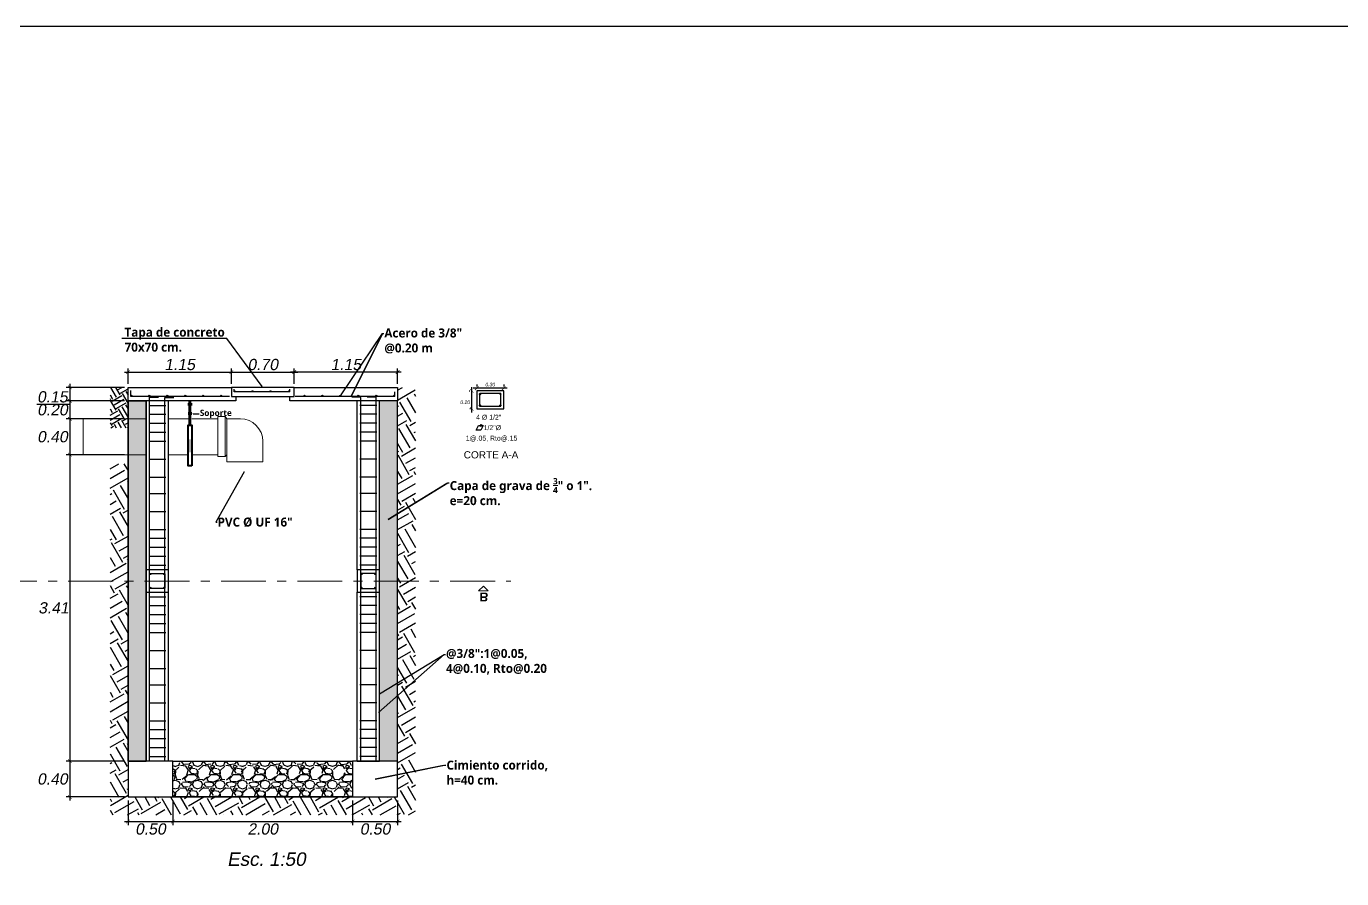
# Model space of a CAD drawing. Header units: metres. Extents: x 4293 to 4528, y 2596 to 2639.
# Drawn here: x 4489.4 to 4504.04, y 2607.67 to 2617.17 of the extents above; entities that cross this region are included whole.
import ezdxf
from ezdxf import colors
from ezdxf.entities.mleader import LeaderData, LeaderLine
from ezdxf.enums import TextEntityAlignment as Align
from ezdxf.math import Vec2, Vec3

# ---------------------------------------------------------------- set-up
doc = ezdxf.new("R2010")
doc.units = ezdxf.units.M
doc.linetypes.add('1CORTE', pattern=[1.5, 1, -0.25, 0, -0.25])
for name, color, linetype, lineweight in [('0.05', 2, 'Continuous', 15), ('0.4', 3, 'Continuous', 40), ('a. acero', 150, 'Continuous', 25), ('AA. Proyeccion Corte', 10, '1CORTE', 50), ('cimiento', 6, 'Continuous', 30), ('Letras El', 7, 'Continuous', 5)]:
    doc.layers.add(name, color=color, linetype=linetype, lineweight=lineweight)
doc.layers.add('acero', color=150, linetype='Continuous')
doc.styles.add('ARIAL', font='arial.ttf', dxfattribs={"oblique": 10})
doc.styles.add('Generales', font='trebuc.ttf', dxfattribs={"height": 0.1})
doc.styles.get("Standard").update_dxf_attribs({"font": 'simplex.shx'})
doc.styles.add('style1', font='arial.ttf')
doc.styles.add('TURBO_BASS', font='swisseb.ttf')
doc.dimstyles.new('ROMANS 1-25', dxfattribs={"dimtxt": 0.125, "dimasz": 0.04, "dimexe": 0.04, "dimexo": 0.04, "dimgap": 0.02, "dimtad": 2, "dimtih": 1, "dimtoh": 1, "dimzin": 1, "dimdsep": 46, "dimtxsty": 'ARIAL', "dimblk": 'ARCHTICK', "dimcen": -0.0032, "dimdle": 0.04, "dimclrd": 1, "dimclre": 1, "dimclrt": 7, "dimazin": 2, "dimtfac": 1, "dimtofl": 0, "dimtmove": 0, "dimatfit": 3, "dimldrblk": 'OPEN30', "dimfxl": 0.04, "dimtzin": 12, "dimlwd": -1, "dimlwe": -1, "dimarcsym": 0})
doc.dimstyles.new('romans 2', dxfattribs={"dimtxt": 0.04, "dimasz": 0.04, "dimexe": 0.02, "dimexo": 0.07, "dimgap": 0.02, "dimtad": 2, "dimtih": 1, "dimtoh": 1, "dimzin": 1, "dimdsep": 46, "dimtxsty": 'ARIAL', "dimblk": 'ARCHTICK', "dimcen": -0.0032, "dimdle": 0.04, "dimclrd": 1, "dimclre": 1, "dimclrt": 7, "dimazin": 2, "dimtfac": 1, "dimtofl": 0, "dimtmove": 0, "dimatfit": 3, "dimldrblk": 'OPEN30', "dimfxl": 0.04, "dimtzin": 12, "dimlwd": -1, "dimlwe": -1, "dimarcsym": 0})
pattern_1 = [(228.0127875, (4252.987824, 2612.222046), (-2, -2.25), [0.033634, -3.329772]), (184.9697407, (4252.965324, 2612.197046), (3, 0.25), [0.057717, -5.7139812]), (132.510447, (4252.907824, 2612.192046), (2.5, -2.75), [0.040697, -4.02900815]), (267.273689, (4252.810324, 2612.129546), (0.25, 5), [0.0525595, -5.2033895]), (292.833654, (4252.807824, 2612.077046), (-1.25, 3), [0.05153875, -5.10234328]), (357.273689, (4252.827824, 2612.029546), (-5, 0.25), [0.0525595, -5.2033895]), (37.6942405, (4252.880324, 2612.027046), (-3.25, -2.5), [0.06950725, -6.88121214]), (72.2553284, (4252.935324, 2612.069546), (1.75, 5.5), [0.065622, -6.49658037]), (121.4295656, (4252.955324, 2612.132046), (-2, 3.25), [0.0527375, -5.22101828]), (175.236358, (4252.927824, 2612.177046), (2.75, -0.25), [0.060208, -2.95019064]), (222.3974378, (4252.867824, 2612.182046), (-3, -2.75), [0.077862, -7.70834375]), (138.814075, (4253.057824, 2612.127046), (-1.75, 1.5), [0.02657525, -2.6309612]), (171.4692344, (4253.037824, 2612.144546), (3.25, -0.5), [0.05055925, -5.00537785]), (225, (4252.98782, 2612.15205), (-3e-17, -0.25), [0.03535525, -0.31819814]), (203.19859, (4252.970324, 2612.182046), (1.25, 0.5), [0.0190395, -1.88490378]), (291.80141, (4252.952824, 2612.174546), (-0.25, 0.75), [0.02692575, -1.31936545]), (30.963757, (4252.962824, 2612.149546), (0.75, 0.5), [0.04373225, -1.41400572]), (161.56505, (4253.000324, 2612.172046), (0.5, -0.25), [0.03162275, -0.75894667]), (16.38954, (4252.807824, 2612.174546), (2.5, 0.75), [0.0443, -4.38571129]), (70.346176, (4252.850324, 2612.187046), (-1, -2.75), [0.03716525, -3.67935194]), (293.19859, (4253.000324, 2612.222046), (-0.5, 1.25), [0.03807875, -1.86586453]), (343.61046, (4253.015324, 2612.187046), (-2.5, 0.75), [0.0443, -4.38571129]), (339.443955, (4252.807824, 2612.019546), (-1.25, 0.5), [0.04272, -2.09328094]), (294.7751406, (4252.847824, 2612.004546), (-1.25, 2.75), [0.0357945, -3.54366077]), (66.80141, (4253.002824, 2611.972046), (0.5, 1.25), [0.03807875, -1.86586453]), (17.3540246, (4253.017824, 2612.007046), (-3.25, -1), [0.04190775, -4.1488559]), (69.443955, (4252.880324, 2611.972046), (-0.5, -1.25), [0.02136, -2.11464094]), (101.309932, (4252.987824, 2611.972046), (-0.25, 1), [0.0127475, -1.26200738]), (165.963757, (4252.985324, 2611.984546), (0.75, -0.25), [0.05153875, -0.97923766]), (186.009006, (4252.935324, 2611.997046), (2.5, 0.25), [0.0477625, -4.7284808]), (303.690068, (4252.962824, 2612.127046), (-0.25, 0.5), [0.0360555, -0.86533232]), (353.1572266, (4252.982824, 2612.097046), (4.25, -0.5), [0.0629485, -6.23189066]), (60.945396, (4253.045324, 2612.089546), (-1, -1.75), [0.025739, -2.54816854]), (90, (4253.05782, 2612.11205), (-0.25, 0.25), [0.015, -0.235]), (120.256437, (4252.930324, 2612.004546), (1, -1.75), [0.034731, -3.43838]), (48.0127875, (4252.912824, 2612.034546), (2, 2.25), [0.067268, -3.296138]), (0, (4252.95782, 2612.08455), (0.25, 0.25), [0.065, -0.185]), (325.3048465, (4253.022824, 2612.084546), (2.5, -1.75), [0.0395285, -3.91331858]), (254.054604, (4253.055324, 2612.062046), (-0.25, -1), [0.0364005, -1.78362697]), (207.6459754, (4253.045324, 2612.027046), (-4.75, -2.5), [0.05926625, -5.86736855]), (175.4260787, (4252.992824, 2611.999546), (-3.25, 0.25), [0.06269975, -6.20726835])]

# ---------------------------------------------------------------- blocks, each defined once
blk = doc.blocks.new('_ArchTick')
at = {"color": 0, "linetype": 'ByBlock', "const_width": 0.15}
blk.add_lwpolyline([(-0.5, -0.5), (0.5, 0.5)], dxfattribs=at)
blk = doc.blocks.new('*D613')
at = {"color": 1, "ltscale": 0.5, "transparency": 16777216}
for p, q in [((4490.495, 2613.316), (4491.725, 2613.316)), ((4490.535, 2613.186), (4490.535, 2613.356)), ((4491.685, 2613.186), (4491.685, 2613.356))]:
    blk.add_line(p, q, dxfattribs=at)
at = {"layer": 'Defpoints', "color": 0, "ltscale": 0.5, "transparency": 16777216}
for p in [(4491.685, 2613.316), (4490.535, 2613.146), (4491.685, 2613.146)]:
    blk.add_point(p, dxfattribs=at)
at = {"color": 1, "ltscale": 0.5, "transparency": 16777216, "xscale": 0.04, "yscale": 0.04, "zscale": 0.04, "rotation": 180}
blk.add_blockref('_ArchTick', (4490.535, 2613.316), dxfattribs=at)
at = {"color": 1, "ltscale": 0.5, "transparency": 16777216, "xscale": 0.04, "yscale": 0.04, "zscale": 0.04}
blk.add_blockref('_ArchTick', (4491.685, 2613.316), dxfattribs=at)
at = {"color": 7, "ltscale": 0.5, "transparency": 16777216, "insert": (4491.11, 2613.4), "char_height": 0.125, "attachment_point": 5, "style": 'ARIAL'}
blk.add_mtext('1.15', dxfattribs=at)
blk = doc.blocks.new('_Open30')
at = {"color": 0, "linetype": 'ByBlock', "lineweight": -2}
for p, q in [((-1, 0.27), (0, 0)), ((0, 0), (-1, -0.27)), ((0, 0), (-1, 0))]:
    blk.add_line(p, q, dxfattribs=at)
blk = doc.blocks.new('*D614')
at = {"color": 1, "ltscale": 0.5, "transparency": 16777216}
for p, q in [((4491.645, 2613.316), (4492.425, 2613.316)), ((4491.685, 2613.186), (4491.685, 2613.356)), ((4492.385, 2613.186), (4492.385, 2613.356))]:
    blk.add_line(p, q, dxfattribs=at)
at = {"layer": 'Defpoints', "color": 0, "ltscale": 0.5, "transparency": 16777216}
for p in [(4492.385, 2613.316), (4491.685, 2613.146), (4492.385, 2613.146)]:
    blk.add_point(p, dxfattribs=at)
at = {"color": 1, "ltscale": 0.5, "transparency": 16777216, "xscale": 0.04, "yscale": 0.04, "zscale": 0.04, "rotation": 180}
blk.add_blockref('_ArchTick', (4491.685, 2613.316), dxfattribs=at)
at = {"color": 1, "ltscale": 0.5, "transparency": 16777216, "xscale": 0.04, "yscale": 0.04, "zscale": 0.04}
blk.add_blockref('_ArchTick', (4492.385, 2613.316), dxfattribs=at)
at = {"color": 7, "ltscale": 0.5, "transparency": 16777216, "insert": (4492.035, 2613.4), "char_height": 0.125, "attachment_point": 5, "style": 'ARIAL'}
blk.add_mtext('0.70', dxfattribs=at)
blk = doc.blocks.new('*D615')
at = {"color": 1, "ltscale": 0.5, "transparency": 16777216}
for p, q in [((4493.575, 2613.316), (4492.345, 2613.316)), ((4492.385, 2613.186), (4492.385, 2613.356)), ((4493.535, 2613.186), (4493.535, 2613.356))]:
    blk.add_line(p, q, dxfattribs=at)
at = {"layer": 'Defpoints', "color": 0, "ltscale": 0.5, "transparency": 16777216}
for p in [(4492.385, 2613.316), (4492.385, 2613.146), (4493.535, 2613.146)]:
    blk.add_point(p, dxfattribs=at)
at = {"color": 1, "ltscale": 0.5, "transparency": 16777216, "xscale": 0.04, "yscale": 0.04, "zscale": 0.04, "rotation": 180}
blk.add_blockref('_ArchTick', (4492.385, 2613.316), dxfattribs=at)
at = {"color": 1, "ltscale": 0.5, "transparency": 16777216, "xscale": 0.04, "yscale": 0.04, "zscale": 0.04}
blk.add_blockref('_ArchTick', (4493.535, 2613.316), dxfattribs=at)
at = {"color": 7, "ltscale": 0.5, "transparency": 16777216, "insert": (4492.96, 2613.4), "char_height": 0.125, "attachment_point": 5, "style": 'ARIAL'}
blk.add_mtext('1.15', dxfattribs=at)
blk = doc.blocks.new('*D616')
at = {"color": 1, "ltscale": 0.5, "transparency": 16777216}
for p, q in [((4490.495, 2613.146), (4489.847, 2613.146)), ((4489.887, 2613.186), (4489.887, 2612.996)), ((4490.495, 2612.996), (4489.847, 2612.996)), ((4489.887, 2612.996), (4489.887, 2612.956)), ((4489.887, 2612.956), (4489.519, 2612.956))]:
    blk.add_line(p, q, dxfattribs=at)
at = {"layer": 'Defpoints', "color": 0, "ltscale": 0.5, "transparency": 16777216}
for p in [(4490.535, 2613.146), (4489.887, 2612.996), (4490.535, 2612.996)]:
    blk.add_point(p, dxfattribs=at)
at = {"color": 1, "ltscale": 0.5, "transparency": 16777216, "xscale": 0.04, "yscale": 0.04, "zscale": 0.04}
for p, rotation in [((4489.887, 2613.146), 90), ((4489.887, 2612.996), 270)]:
    blk.add_blockref('_ArchTick', p, dxfattribs=dict(at, rotation=rotation))
at = {"color": 7, "ltscale": 0.5, "transparency": 16777216, "insert": (4489.693, 2613.04), "char_height": 0.125, "attachment_point": 5, "style": 'ARIAL'}
blk.add_mtext('0.15', dxfattribs=at)
blk = doc.blocks.new('*D617')
at = {"color": 1, "ltscale": 0.5, "transparency": 16777216}
for p, q in [((4490.495, 2612.996), (4489.847, 2612.996)), ((4489.887, 2613.036), (4489.887, 2612.756)), ((4490.495, 2612.796), (4489.847, 2612.796))]:
    blk.add_line(p, q, dxfattribs=at)
at = {"layer": 'Defpoints', "color": 0, "ltscale": 0.5, "transparency": 16777216}
for p in [(4490.535, 2612.996), (4489.887, 2612.796), (4490.535, 2612.796)]:
    blk.add_point(p, dxfattribs=at)
at = {"color": 1, "ltscale": 0.5, "transparency": 16777216, "xscale": 0.04, "yscale": 0.04, "zscale": 0.04}
for p, rotation in [((4489.887, 2612.996), 90), ((4489.887, 2612.796), 270)]:
    blk.add_blockref('_ArchTick', p, dxfattribs=dict(at, rotation=rotation))
at = {"color": 7, "ltscale": 0.5, "transparency": 16777216, "insert": (4489.694, 2612.896), "char_height": 0.125, "attachment_point": 5, "style": 'ARIAL'}
blk.add_mtext('0.20', dxfattribs=at)
blk = doc.blocks.new('*D618')
at = {"color": 1, "ltscale": 0.5, "transparency": 16777216}
for p, q in [((4489.887, 2612.836), (4489.887, 2612.356)), ((4489.995, 2612.796), (4489.847, 2612.796)), ((4489.995, 2612.396), (4489.847, 2612.396))]:
    blk.add_line(p, q, dxfattribs=at)
at = {"layer": 'Defpoints', "color": 0, "ltscale": 0.5, "transparency": 16777216}
for p in [(4490.035, 2612.796), (4489.887, 2612.396), (4490.035, 2612.396)]:
    blk.add_point(p, dxfattribs=at)
at = {"color": 1, "ltscale": 0.5, "transparency": 16777216, "xscale": 0.04, "yscale": 0.04, "zscale": 0.04}
for p, rotation in [((4489.887, 2612.796), 90), ((4489.887, 2612.396), 270)]:
    blk.add_blockref('_ArchTick', p, dxfattribs=dict(at, rotation=rotation))
at = {"color": 7, "ltscale": 0.5, "transparency": 16777216, "insert": (4489.694, 2612.596), "char_height": 0.125, "attachment_point": 5, "style": 'ARIAL'}
blk.add_mtext('0.40', dxfattribs=at)
blk = doc.blocks.new('*D619')
at = {"color": 1, "ltscale": 0.5, "transparency": 16777216}
for p, q in [((4490.495, 2612.396), (4489.847, 2612.396)), ((4489.887, 2612.436), (4489.887, 2608.944)), ((4490.495, 2608.984), (4489.847, 2608.984))]:
    blk.add_line(p, q, dxfattribs=at)
at = {"layer": 'Defpoints', "color": 0, "ltscale": 0.5, "transparency": 16777216}
for p in [(4490.535, 2612.396), (4489.887, 2608.984), (4490.535, 2608.984)]:
    blk.add_point(p, dxfattribs=at)
at = {"color": 1, "ltscale": 0.5, "transparency": 16777216, "xscale": 0.04, "yscale": 0.04, "zscale": 0.04}
for p, rotation in [((4489.887, 2612.396), 90), ((4489.887, 2608.984), 270)]:
    blk.add_blockref('_ArchTick', p, dxfattribs=dict(at, rotation=rotation))
at = {"color": 7, "ltscale": 0.5, "transparency": 16777216, "insert": (4489.706, 2610.69), "char_height": 0.125, "attachment_point": 5, "style": 'ARIAL'}
blk.add_mtext('3.41', dxfattribs=at)
blk = doc.blocks.new('*D620')
at = {"color": 1, "ltscale": 0.5, "transparency": 16777216}
for p, q in [((4489.887, 2609.024), (4489.887, 2608.544)), ((4490.495, 2608.984), (4489.847, 2608.984)), ((4490.495, 2608.584), (4489.847, 2608.584))]:
    blk.add_line(p, q, dxfattribs=at)
at = {"layer": 'Defpoints', "color": 0, "ltscale": 0.5, "transparency": 16777216}
for p in [(4490.535, 2608.984), (4489.887, 2608.584), (4490.535, 2608.584)]:
    blk.add_point(p, dxfattribs=at)
at = {"color": 1, "ltscale": 0.5, "transparency": 16777216, "xscale": 0.04, "yscale": 0.04, "zscale": 0.04}
for p, rotation in [((4489.887, 2608.984), 90), ((4489.887, 2608.584), 270)]:
    blk.add_blockref('_ArchTick', p, dxfattribs=dict(at, rotation=rotation))
at = {"color": 7, "ltscale": 0.5, "transparency": 16777216, "insert": (4489.694, 2608.784), "char_height": 0.125, "attachment_point": 5, "style": 'ARIAL'}
blk.add_mtext('0.40', dxfattribs=at)
blk = doc.blocks.new('*D621')
at = {"color": 1, "ltscale": 0.5, "transparency": 16777216}
for p, q in [((4490.535, 2608.544), (4490.535, 2608.271)), ((4491.035, 2608.544), (4491.035, 2608.271)), ((4490.495, 2608.311), (4491.075, 2608.311))]:
    blk.add_line(p, q, dxfattribs=at)
at = {"layer": 'Defpoints', "color": 0, "ltscale": 0.5, "transparency": 16777216}
for p in [(4490.535, 2608.584), (4491.035, 2608.584), (4491.035, 2608.311)]:
    blk.add_point(p, dxfattribs=at)
at = {"color": 1, "ltscale": 0.5, "transparency": 16777216, "xscale": 0.04, "yscale": 0.04, "zscale": 0.04, "rotation": 180}
blk.add_blockref('_ArchTick', (4490.535, 2608.311), dxfattribs=at)
at = {"color": 1, "ltscale": 0.5, "transparency": 16777216, "xscale": 0.04, "yscale": 0.04, "zscale": 0.04}
blk.add_blockref('_ArchTick', (4491.035, 2608.311), dxfattribs=at)
at = {"color": 7, "ltscale": 0.5, "transparency": 16777216, "insert": (4490.785, 2608.227), "char_height": 0.125, "attachment_point": 5, "style": 'ARIAL'}
blk.add_mtext('0.50', dxfattribs=at)
blk = doc.blocks.new('*D622')
at = {"color": 1, "ltscale": 0.5, "transparency": 16777216}
for p, q in [((4491.035, 2608.544), (4491.035, 2608.271)), ((4493.035, 2608.544), (4493.035, 2608.271)), ((4490.995, 2608.311), (4493.075, 2608.311))]:
    blk.add_line(p, q, dxfattribs=at)
at = {"layer": 'Defpoints', "color": 0, "ltscale": 0.5, "transparency": 16777216}
for p in [(4491.035, 2608.584), (4493.035, 2608.584), (4493.035, 2608.311)]:
    blk.add_point(p, dxfattribs=at)
at = {"color": 1, "ltscale": 0.5, "transparency": 16777216, "xscale": 0.04, "yscale": 0.04, "zscale": 0.04, "rotation": 180}
blk.add_blockref('_ArchTick', (4491.035, 2608.311), dxfattribs=at)
at = {"color": 1, "ltscale": 0.5, "transparency": 16777216, "xscale": 0.04, "yscale": 0.04, "zscale": 0.04}
blk.add_blockref('_ArchTick', (4493.035, 2608.311), dxfattribs=at)
at = {"color": 7, "ltscale": 0.5, "transparency": 16777216, "insert": (4492.035, 2608.227), "char_height": 0.125, "attachment_point": 5, "style": 'ARIAL'}
blk.add_mtext('2.00', dxfattribs=at)
blk = doc.blocks.new('*D623')
at = {"color": 1, "ltscale": 0.5, "transparency": 16777216}
for p, q in [((4493.035, 2608.544), (4493.035, 2608.271)), ((4493.535, 2608.544), (4493.535, 2608.271)), ((4492.995, 2608.311), (4493.575, 2608.311))]:
    blk.add_line(p, q, dxfattribs=at)
at = {"layer": 'Defpoints', "color": 0, "ltscale": 0.5, "transparency": 16777216}
for p in [(4493.035, 2608.584), (4493.535, 2608.584), (4493.535, 2608.311)]:
    blk.add_point(p, dxfattribs=at)
at = {"color": 1, "ltscale": 0.5, "transparency": 16777216, "xscale": 0.04, "yscale": 0.04, "zscale": 0.04, "rotation": 180}
blk.add_blockref('_ArchTick', (4493.035, 2608.311), dxfattribs=at)
at = {"color": 1, "ltscale": 0.5, "transparency": 16777216, "xscale": 0.04, "yscale": 0.04, "zscale": 0.04}
blk.add_blockref('_ArchTick', (4493.535, 2608.311), dxfattribs=at)
at = {"color": 7, "ltscale": 0.5, "transparency": 16777216, "insert": (4493.285, 2608.227), "char_height": 0.125, "attachment_point": 5, "style": 'ARIAL'}
blk.add_mtext('0.50', dxfattribs=at)
blk = doc.blocks.new('*D624')
at = {"color": 1, "transparency": 16777216}
for p, q in [((4494.756, 2613.136), (4494.376, 2613.136)), ((4494.416, 2613.177), (4494.416, 2613.156)), ((4494.716, 2613.177), (4494.716, 2613.156))]:
    blk.add_line(p, q, dxfattribs=at)
at = {"layer": 'Defpoints', "color": 0, "transparency": 16777216}
for p in [(4494.416, 2613.136), (4494.416, 2613.107), (4494.716, 2613.107)]:
    blk.add_point(p, dxfattribs=at)
at = {"color": 1, "transparency": 16777216, "xscale": 0.04, "yscale": 0.04, "zscale": 0.04, "rotation": 180}
blk.add_blockref('_ArchTick', (4494.416, 2613.136), dxfattribs=at)
at = {"color": 1, "transparency": 16777216, "xscale": 0.04, "yscale": 0.04, "zscale": 0.04}
blk.add_blockref('_ArchTick', (4494.716, 2613.136), dxfattribs=at)
at = {"color": 7, "transparency": 16777216, "insert": (4494.564, 2613.177), "char_height": 0.04, "attachment_point": 5, "style": 'ARIAL'}
blk.add_mtext('0.30', dxfattribs=at)
blk = doc.blocks.new('*D625')
at = {"color": 1, "transparency": 16777216}
for p, q in [((4494.361, 2612.867), (4494.361, 2613.147)), ((4494.331, 2613.107), (4494.341, 2613.107)), ((4494.346, 2612.907), (4494.341, 2612.907))]:
    blk.add_line(p, q, dxfattribs=at)
at = {"layer": 'Defpoints', "color": 0, "transparency": 16777216}
for p in [(4494.361, 2613.107), (4494.401, 2613.107), (4494.416, 2612.907)]:
    blk.add_point(p, dxfattribs=at)
at = {"color": 1, "transparency": 16777216, "xscale": 0.04, "yscale": 0.04, "zscale": 0.04}
for p, rotation in [((4494.361, 2613.107), 90), ((4494.361, 2612.907), 270)]:
    blk.add_blockref('_ArchTick', p, dxfattribs=dict(at, rotation=rotation))
at = {"color": 7, "transparency": 16777216, "insert": (4494.285, 2612.98), "char_height": 0.04, "attachment_point": 5, "style": 'ARIAL'}
blk.add_mtext('0.20', dxfattribs=at)
blk = doc.blocks.new('Estribo')
at = {"color": 0}
for p, q in [((-0.209, 0.069), (-0.152, 0.17)), ((-0.103, 0.069), (-0.209, 0.069)), ((-0.152, 0.17), (-0.046, 0.17)), ((-0.128, 0.147), (-0.094, 0.2)), ((-0.105, 0.147), (-0.071, 0.2)), ((-0.046, 0.17), (-0.103, 0.069))]:
    blk.add_line(p, q, dxfattribs=at)

msp = doc.modelspace()

# ---------------------------------------------------------------- hatches: boundary and pattern name
at = {"ltscale": 0.5, "true_color": 0xa35200}
h = msp.add_hatch(dxfattribs=at)
h.set_pattern_fill('EARTH', color=34, angle=300)
h.set_pattern_definition([(300, (4252.80782, 2611.97205), (0.34150635, -0.09150635), [0.25, -0.25]), (300, (4252.88901, 2612.01892), (0.34150635, -0.09150635), [0.25, -0.25]), (300, (4252.9702, 2612.0658), (0.34150635, -0.09150635), [0.25, -0.25]), (30, (4253.0129, 2612.05436), (0.09150635, 0.34150635), [0.25, -0.25]), (30, (4253.05977, 2611.97317), (0.09150635, 0.34150635), [0.25, -0.25]), (30, (4253.10664, 2611.89198), (0.09150635, 0.34150635), [0.25, -0.25])])
h.paths.add_polyline_path([(4493.735, 2613.146), (4493.535, 2613.146), (4493.535, 2608.584), (4490.535, 2608.584), (4490.535, 2612.296), (4490.335, 2612.296), (4490.335, 2608.384), (4493.735, 2608.384)])
h = msp.add_hatch(dxfattribs=at)
h.set_pattern_fill('EARTH', color=34, scale=0.5, angle=300)
h.set_pattern_definition([(300, (4252.80782, 2611.97205), (0.170753175, -0.045753175), [0.125, -0.125]), (300, (4252.84842, 2611.99548), (0.170753175, -0.045753175), [0.125, -0.125]), (300, (4252.88901, 2612.01892), (0.170753175, -0.045753175), [0.125, -0.125]), (30, (4252.91036, 2612.0132), (0.045753175, 0.170753175), [0.125, -0.125]), (30, (4252.9338, 2611.97261), (0.045753175, 0.170753175), [0.125, -0.125]), (30, (4252.95723, 2611.93201), (0.045753175, 0.170753175), [0.125, -0.125])])
h.paths.add_polyline_path([(4490.535, 2613.146), (4490.335, 2613.146), (4490.335, 2612.696), (4490.535, 2612.696)])
at = {"ltscale": 0.5}
h = msp.add_hatch(dxfattribs=at)
h.set_pattern_fill('GRAVEL', color=256, scale=0.25)
h.set_pattern_definition(pattern_1)
h.paths.add_polyline_path([(4490.735, 2612.996), (4490.535, 2612.996), (4490.535, 2608.984), (4490.735, 2608.984)])
h = msp.add_hatch(color=3, dxfattribs=at)
h.dxf.hatch_style = 1
h.paths.add_polyline_path([(4490.578, 2613.053, 1), (4490.566, 2613.053, 1)])
h = msp.add_hatch(color=3, dxfattribs=at)
h.dxf.hatch_style = 1
h.paths.add_polyline_path([(4490.778, 2613.053, 1), (4490.766, 2613.053, 1)])
h = msp.add_hatch(color=3, dxfattribs=at)
h.dxf.hatch_style = 1
h.paths.add_polyline_path([(4490.978, 2613.053, 1), (4490.966, 2613.053, 1)])
h = msp.add_hatch(color=3, dxfattribs=at)
h.dxf.hatch_style = 1
h.paths.add_polyline_path([(4491.178, 2613.053, 1), (4491.166, 2613.053, 1)])
h = msp.add_hatch(color=3, dxfattribs=at)
h.dxf.hatch_style = 1
h.paths.add_polyline_path([(4491.378, 2613.053, 1), (4491.366, 2613.053, 1)])
h = msp.add_hatch(color=3, dxfattribs=at)
h.dxf.hatch_style = 1
h.paths.add_polyline_path([(4491.578, 2613.053, 1), (4491.566, 2613.053, 1)])
h = msp.add_hatch(color=3, dxfattribs=at)
h.dxf.hatch_style = 1
h.paths.add_polyline_path([(4491.728, 2613.103, 1), (4491.715, 2613.103, 1)])
h = msp.add_hatch(color=3, dxfattribs=at)
h.dxf.hatch_style = 1
h.paths.add_polyline_path([(4491.728, 2613.103, 1), (4491.715, 2613.103, 1)])
h = msp.add_hatch(color=3, dxfattribs=at)
h.dxf.hatch_style = 1
h.paths.add_polyline_path([(4491.928, 2613.103, 1), (4491.915, 2613.103, 1)])
h = msp.add_hatch(color=3, dxfattribs=at)
h.dxf.hatch_style = 1
h.paths.add_polyline_path([(4492.128, 2613.103, 1), (4492.115, 2613.103, 1)])
h = msp.add_hatch(color=3, dxfattribs=at)
h.dxf.hatch_style = 1
h.paths.add_polyline_path([(4492.335, 2613.103, 1), (4492.322, 2613.103, 1)])
h = msp.add_hatch(color=3, dxfattribs=at)
h.dxf.hatch_style = 1
h.paths.add_polyline_path([(4492.505, 2613.053, 1), (4492.492, 2613.053, 1)])
h = msp.add_hatch(color=3, dxfattribs=at)
h.dxf.hatch_style = 1
h.paths.add_polyline_path([(4492.705, 2613.053, 1), (4492.692, 2613.053, 1)])
h = msp.add_hatch(color=3, dxfattribs=at)
h.dxf.hatch_style = 1
h.paths.add_polyline_path([(4492.905, 2613.053, 1), (4492.892, 2613.053, 1)])
h = msp.add_hatch(color=3, dxfattribs=at)
h.dxf.hatch_style = 1
h.paths.add_polyline_path([(4493.105, 2613.053, 1), (4493.092, 2613.053, 1)])
h = msp.add_hatch(color=3, dxfattribs=at)
h.dxf.hatch_style = 1
h.paths.add_polyline_path([(4493.305, 2613.053, 1), (4493.292, 2613.053, 1)])
h = msp.add_hatch(dxfattribs=at)
h.set_pattern_fill('GRAVEL', color=256, scale=0.25)
h.set_pattern_definition(pattern_1)
h.paths.add_polyline_path([(4493.535, 2612.996), (4493.335, 2612.996), (4493.335, 2608.984), (4493.535, 2608.984)])
h = msp.add_hatch(color=3, dxfattribs=at)
h.dxf.hatch_style = 1
h.paths.add_polyline_path([(4493.505, 2613.053, 1), (4493.492, 2613.053, 1)])
h = msp.add_hatch(color=3)
h.dxf.hatch_style = 1
h.paths.add_polyline_path([(4494.447, 2613.07, 1), (4494.46, 2613.07, 1)])
h = msp.add_hatch(color=3)
h.dxf.hatch_style = 1
h.paths.add_polyline_path([(4494.673, 2613.07, 1), (4494.686, 2613.07, 1)])
h = msp.add_hatch(color=3)
h.dxf.hatch_style = 1
h.paths.add_polyline_path([(4494.447, 2612.944, 1), (4494.459, 2612.944, 1)])
h = msp.add_hatch(color=3)
h.dxf.hatch_style = 1
h.paths.add_polyline_path([(4494.673, 2612.944, 1), (4494.686, 2612.944, 1)])
h = msp.add_hatch(color=3)
h.dxf.hatch_style = 1
h.paths.add_polyline_path([(4490.789, 2611.067, -1), (4490.776, 2611.067, -1)])
h = msp.add_hatch(color=3)
h.dxf.hatch_style = 1
h.paths.add_polyline_path([(4490.944, 2611.067, -1), (4490.931, 2611.067, -1)])
h = msp.add_hatch(color=3)
h.dxf.hatch_style = 1
h.paths.add_polyline_path([(4493.126, 2611.067, 1), (4493.139, 2611.067, 1)])
h = msp.add_hatch(color=3)
h.dxf.hatch_style = 1
h.paths.add_polyline_path([(4493.281, 2611.067, 1), (4493.294, 2611.067, 1)])
h = msp.add_hatch(color=3)
h.dxf.hatch_style = 1
h.paths.add_polyline_path([(4490.789, 2610.913, -1), (4490.776, 2610.913, -1)])
h = msp.add_hatch(color=3)
h.dxf.hatch_style = 1
h.paths.add_polyline_path([(4490.944, 2610.914, -1), (4490.932, 2610.914, -1)])
h = msp.add_hatch(color=3)
h.dxf.hatch_style = 1
h.paths.add_polyline_path([(4493.125, 2610.914, 1), (4493.138, 2610.914, 1)])
h = msp.add_hatch(color=3)
h.dxf.hatch_style = 1
h.paths.add_polyline_path([(4493.281, 2610.913, 1), (4493.294, 2610.913, 1)])
h = msp.add_hatch(dxfattribs=at)
h.set_pattern_fill('GRAVEL', color=9, scale=0.25)
h.set_pattern_definition(pattern_1)
h.paths.add_polyline_path([(4491.035, 2608.984), (4491.035, 2608.584), (4493.035, 2608.584), (4493.035, 2608.984)])

# ---------------------------------------------------------------- linework, layer by layer
for p, q in [((4490.735, 2608.984), (4490.735, 2612.996)), ((4493.535, 2613.046), (4493.535, 2613.046)), ((4490.535, 2608.984), (4490.735, 2608.984)), ((4493.085, 2608.984), (4493.335, 2608.984))]:
    msp.add_line(p, q, dxfattribs=at)
for points in [[(4490.535, 2612.996), (4490.535, 2608.984), (4490.535, 2608.584), (4493.535, 2608.584), (4493.535, 2608.984), (4493.535, 2612.996)], [(4493.535, 2608.984), (4493.335, 2608.984), (4493.335, 2612.996)]]:
    msp.add_lwpolyline(points, dxfattribs=at)
for points in [[(4490.735, 2608.984), (4490.535, 2608.984), (4490.535, 2612.996), (4490.735, 2612.996)], [(4490.535, 2608.584), (4491.035, 2608.584), (4491.035, 2608.984), (4490.535, 2608.984)], [(4493.035, 2608.584), (4491.035, 2608.584), (4491.035, 2608.984), (4493.035, 2608.984)], [(4493.035, 2608.584), (4493.535, 2608.584), (4493.535, 2608.984), (4493.035, 2608.984)]]:
    msp.add_lwpolyline(points, close=True, dxfattribs=at)
msp.add_lwpolyline([(4494.416, 2612.907), (4494.716, 2612.907), (4494.716, 2613.107), (4494.416, 2613.107)], close=True)
for centre in [(4490.572, 2613.053), (4490.772, 2613.053), (4490.972, 2613.053), (4491.172, 2613.053), (4491.372, 2613.053), (4491.572, 2613.053), (4491.721, 2613.103), (4491.721, 2613.103), (4491.921, 2613.103), (4492.121, 2613.103), (4492.328, 2613.103), (4492.498, 2613.053), (4492.698, 2613.053), (4492.898, 2613.053), (4493.098, 2613.053), (4493.298, 2613.053), (4493.498, 2613.053)]:
    msp.add_circle(centre, 0.00635, dxfattribs=at)
for centre in [(4494.453, 2613.07), (4494.68, 2613.07), (4494.453, 2612.944), (4494.679, 2612.944), (4490.783, 2611.067), (4490.937, 2611.067), (4493.133, 2611.067), (4493.287, 2611.067), (4490.783, 2610.913), (4490.938, 2610.914), (4493.132, 2610.914), (4493.287, 2610.913)]:
    msp.add_circle(centre, 0.00635)
at = {"layer": '0.05', "color": 7}
for p, q in [((4491.205, 2612.969), (4491.205, 2612.943)), ((4491.246, 2612.969), (4491.246, 2612.943))]:
    msp.add_line(p, q, dxfattribs=at)
at = {"layer": '0.05', "color": 3}
for p, q in [((4490.035, 2612.796), (4490.735, 2612.796)), ((4490.035, 2612.396), (4490.035, 2612.796)), ((4490.985, 2612.796), (4491.205, 2612.796)), ((4491.245, 2612.796), (4491.535, 2612.796)), ((4491.535, 2612.376), (4491.535, 2612.821)), ((4491.535, 2612.821), (4491.615, 2612.821)), ((4491.635, 2612.796), (4491.615, 2612.821)), ((4491.615, 2612.376), (4491.615, 2612.821)), ((4491.635, 2612.546), (4491.635, 2612.796)), ((4491.635, 2612.796), (4491.785, 2612.796)), ((4491.615, 2612.671), (4491.615, 2612.526)), ((4491.635, 2612.546), (4491.635, 2612.316)), ((4492.035, 2612.316), (4492.035, 2612.546)), ((4490.035, 2612.396), (4490.735, 2612.396)), ((4490.985, 2612.396), (4491.205, 2612.396)), ((4491.245, 2612.396), (4491.535, 2612.396)), ((4491.615, 2612.376), (4491.635, 2612.396)), ((4491.615, 2612.376), (4491.535, 2612.376)), ((4491.635, 2612.316), (4492.035, 2612.316))]:
    msp.add_line(p, q, dxfattribs=at)
msp.add_arc((4491.785, 2612.546), 0.25, 0, 90, dxfattribs=at)
at = {"layer": '0.4', "color": 154}
for p, q in [((4491.22, 2612.725), (4491.22, 2612.996)), ((4491.23, 2612.725), (4491.23, 2612.996)), ((4491.205, 2612.566), (4491.205, 2612.426)), ((4491.245, 2612.426), (4491.245, 2612.566))]:
    msp.add_line(p, q, dxfattribs=at)
at = {"layer": '0.4', "color": 7}
for p, q in [((4491.205, 2612.862), (4491.245, 2612.862)), ((4491.205, 2612.852), (4491.245, 2612.852))]:
    msp.add_line(p, q, dxfattribs=at)
at = {"layer": '0.4', "color": 154}
msp.add_lwpolyline([(4491.245, 2612.271), (4491.205, 2612.271), (4491.205, 2612.725), (4491.245, 2612.725)], close=True, dxfattribs=at)
at = {"layer": 'a. acero'}
for p, q in [((4491.715, 2613.096), (4491.715, 2613.126)), ((4492.335, 2613.096), (4492.335, 2613.126)), ((4490.775, 2608.984), (4490.775, 2613.036)), ((4490.775, 2613.036), (4490.875, 2613.036)), ((4490.945, 2608.983), (4490.945, 2613.035)), ((4490.945, 2613.035), (4491.045, 2613.035)), ((4493.125, 2613.036), (4493.025, 2613.036)), ((4493.125, 2608.983), (4493.125, 2613.035)), ((4493.295, 2613.036), (4493.195, 2613.036)), ((4493.295, 2608.984), (4493.295, 2613.036)), ((4493.505, 2613.046), (4493.505, 2613.096)), ((4490.765, 2612.946), (4490.955, 2612.946)), ((4490.765, 2612.846), (4490.955, 2612.846)), ((4493.305, 2612.946), (4493.115, 2612.946)), ((4493.305, 2612.846), (4493.115, 2612.846)), ((4490.765, 2612.746), (4490.955, 2612.746)), ((4490.765, 2612.746), (4490.955, 2612.746)), ((4493.305, 2612.746), (4493.115, 2612.746)), ((4493.305, 2612.746), (4493.115, 2612.746)), ((4490.765, 2612.646), (4490.955, 2612.646)), ((4490.765, 2612.546), (4490.955, 2612.546)), ((4493.305, 2612.646), (4493.115, 2612.646)), ((4493.305, 2612.546), (4493.115, 2612.546)), ((4490.765, 2612.346), (4490.955, 2612.346)), ((4493.305, 2612.346), (4493.115, 2612.346)), ((4490.765, 2612.146), (4490.955, 2612.146)), ((4493.305, 2612.146), (4493.115, 2612.146)), ((4490.765, 2611.965), (4490.955, 2611.965)), ((4493.305, 2611.965), (4493.115, 2611.965)), ((4490.765, 2611.765), (4490.955, 2611.765)), ((4493.305, 2611.765), (4493.115, 2611.765)), ((4490.765, 2611.565), (4490.955, 2611.565)), ((4493.305, 2611.565), (4493.115, 2611.565)), ((4490.765, 2611.465), (4490.955, 2611.465)), ((4490.765, 2611.365), (4490.955, 2611.365)), ((4493.305, 2611.465), (4493.115, 2611.465)), ((4493.305, 2611.365), (4493.115, 2611.365)), ((4490.765, 2611.265), (4490.955, 2611.265)), ((4493.305, 2611.265), (4493.115, 2611.265)), ((4490.765, 2611.165), (4490.955, 2611.165)), ((4493.305, 2611.165), (4493.115, 2611.165)), ((4490.765, 2610.815), (4490.955, 2610.815)), ((4493.305, 2610.815), (4493.115, 2610.815)), ((4490.765, 2610.715), (4490.955, 2610.715)), ((4493.305, 2610.715), (4493.115, 2610.715)), ((4490.765, 2610.615), (4490.955, 2610.615)), ((4490.765, 2610.515), (4490.955, 2610.515)), ((4493.305, 2610.615), (4493.115, 2610.615)), ((4493.305, 2610.515), (4493.115, 2610.515)), ((4490.765, 2610.415), (4490.955, 2610.415)), ((4493.305, 2610.415), (4493.115, 2610.415)), ((4490.765, 2610.215), (4490.955, 2610.215)), ((4493.305, 2610.215), (4493.115, 2610.215)), ((4490.765, 2610.015), (4490.955, 2610.015)), ((4493.305, 2610.015), (4493.115, 2610.015)), ((4490.765, 2609.834), (4490.955, 2609.834)), ((4493.305, 2609.834), (4493.115, 2609.834)), ((4490.765, 2609.634), (4490.955, 2609.634)), ((4493.305, 2609.634), (4493.115, 2609.634)), ((4490.765, 2609.434), (4490.955, 2609.434)), ((4490.765, 2609.334), (4490.955, 2609.334)), ((4493.305, 2609.434), (4493.115, 2609.434)), ((4493.305, 2609.334), (4493.115, 2609.334)), ((4490.765, 2609.234), (4490.955, 2609.234)), ((4490.765, 2609.234), (4490.955, 2609.234)), ((4493.305, 2609.234), (4493.115, 2609.234)), ((4493.305, 2609.234), (4493.115, 2609.234)), ((4490.765, 2609.134), (4490.955, 2609.134)), ((4490.765, 2609.034), (4490.955, 2609.034)), ((4493.305, 2609.134), (4493.115, 2609.134)), ((4493.305, 2609.034), (4493.115, 2609.034))]:
    msp.add_line(p, q, dxfattribs=at)
for points in [[(4490.565, 2613.046), (4490.565, 2613.112)], [(4491.665, 2613.046), (4490.565, 2613.046)], [(4492.335, 2613.096), (4491.715, 2613.096)], [(4493.505, 2613.046), (4492.395, 2613.046)]]:
    msp.add_lwpolyline(points, dxfattribs=at)
for points in [[(4490.935, 2610.905), (4490.785, 2610.905, -0.414214), (4490.775, 2610.915), (4490.775, 2611.065, -0.414214), (4490.785, 2611.075), (4490.935, 2611.075, -0.414214), (4490.945, 2611.065), (4490.945, 2610.915, -0.414214)], [(4493.135, 2610.905), (4493.285, 2610.905, 0.414214), (4493.295, 2610.915), (4493.295, 2611.065, 0.414214), (4493.285, 2611.075), (4493.135, 2611.075, 0.414214), (4493.125, 2611.065), (4493.125, 2610.915, 0.414214)]]:
    msp.add_lwpolyline(points, format="xyb", close=True, dxfattribs=at)
at = {"layer": 'AA. Proyeccion Corte', "color": 7, "lineweight": 5, "ltscale": 0.5}
msp.add_line((4489.02, 2610.987), (4494.794, 2610.987), dxfattribs=at)
msp.add_lwpolyline([(4494.544, 2610.879), (4494.436, 2610.879), (4494.49, 2610.931), (4494.544, 2610.879)], dxfattribs=at)
at = {"layer": 'acero', "ltscale": 0.5}
msp.add_lwpolyline([(4479.116, 2617.168), (4527.992, 2617.168), (4527.992, 2596.401), (4479.116, 2596.401)], close=True, dxfattribs=at)
at = {"layer": 'acero'}
msp.add_lwpolyline([(4494.451, 2612.937), (4494.681, 2612.937, 0.414214), (4494.686, 2612.942), (4494.686, 2613.072, 0.414214), (4494.681, 2613.077), (4494.451, 2613.077, 0.414214), (4494.446, 2613.072), (4494.446, 2612.942, 0.414214)], format="xyb", close=True, dxfattribs=at)
at = {"layer": 'cimiento'}
for p, q in [((4490.735, 2608.984), (4490.735, 2612.996)), ((4490.985, 2611.115), (4490.985, 2612.996)), ((4493.335, 2608.984), (4493.335, 2612.996)), ((4490.985, 2608.984), (4490.985, 2610.865))]:
    msp.add_line(p, q, dxfattribs=at)
for points in [[(4490.535, 2613.146), (4491.685, 2613.146), (4491.685, 2613.046), (4491.735, 2613.046), (4491.735, 2612.996), (4490.535, 2612.996)], [(4492.385, 2613.146), (4491.685, 2613.146), (4491.685, 2613.046), (4492.385, 2613.046)], [(4492.385, 2613.146), (4493.535, 2613.146), (4493.535, 2612.996), (4492.335, 2612.996), (4492.335, 2613.046), (4492.385, 2613.046)], [(4490.735, 2610.865), (4490.985, 2610.865), (4490.985, 2611.115), (4490.735, 2611.115)], [(4493.085, 2610.865), (4493.335, 2610.865), (4493.335, 2611.115), (4493.085, 2611.115)]]:
    msp.add_lwpolyline(points, close=True, dxfattribs=at)
for points in [[(4493.085, 2611.115), (4493.085, 2612.996)], [(4493.085, 2608.984), (4493.085, 2610.865)]]:
    msp.add_lwpolyline(points, dxfattribs=at)

# ---------------------------------------------------------------- block references
at = {"xscale": 0.4867338996012073, "yscale": 0.4867338996012073, "zscale": 0.4867338996012073}
msp.add_blockref('Estribo', (4494.511, 2612.637), dxfattribs=at)

# ---------------------------------------------------------------- texts
at = {"style": 'style1'}
msp.add_text('4 %%C 1/2" ', height=0.05495, dxfattribs=at).set_placement((4494.56, 2612.814), align=Align.MIDDLE_CENTER)
at = {"char_height": 0.05495, "width": 1.38178, "attachment_point": 1, "style": 'style1'}
for s, insert in [('       1/2"%%C', (4494.344, 2612.725)), ('1@.05, Rto@.15', (4494.294, 2612.608))]:
    msp.add_mtext(s, dxfattribs=dict(at, insert=insert))
at = {"insert": (4494.271, 2612.435), "char_height": 0.08, "attachment_point": 1}
msp.add_mtext_dynamic_manual_height_columns('{\\fArial|b0|i0|c0|p34;CORTE A-A}', width=2.50809, gutter_width=1, heights=[0.0827], dxfattribs=at)
at = {"ltscale": 0.5, "insert": (4491.638, 2607.967), "char_height": 0.15, "attachment_point": 1, "style": 'ARIAL'}
msp.add_mtext_dynamic_manual_height_columns('Esc. 1:50', width=1.07983, gutter_width=0.375, heights=[0.153], dxfattribs=at)
at = {"layer": 'Letras El', "style": 'TURBO_BASS', "text_generation_flag": 2}
msp.add_text('B', height=0.0991, rotation=180, dxfattribs=at).set_placement((4494.496, 2610.861), align=Align.CENTER)

# ---------------------------------------------------------------- dimensions: what is measured, and where the dimension line sits
at = {"ltscale": 0.5}
for base, p1, p2, picture, middle in [((4491.685, 2613.316), (4490.535, 2613.146), (4491.685, 2613.146), '*D613', (4491.11, 2613.4)), ((4492.385, 2613.316), (4493.535, 2613.146), (4492.385, 2613.146), '*D615', (4492.96, 2613.4)), ((4491.035, 2608.311), (4490.535, 2608.584), (4491.035, 2608.584), '*D621', (4490.785, 2608.227))]:
    dim = msp.add_linear_dim(base=base, p1=p1, p2=p2, dimstyle='ROMANS 1-25', dxfattribs=at)
    dim.commit()
    dim.dimension.update_dxf_attribs({"geometry": picture, "text_midpoint": middle})
for base, p1, p2, picture, middle in [((4492.385, 2613.316), (4491.685, 2613.146), (4492.385, 2613.146), '*D614', (4492.035, 2613.4)), ((4493.035, 2608.311), (4491.035, 2608.584), (4493.035, 2608.584), '*D622', (4492.035, 2608.227)), ((4493.535, 2608.311), (4493.035, 2608.584), (4493.535, 2608.584), '*D623', (4493.285, 2608.227))]:
    dim = msp.add_linear_dim(base=base, p1=p1, p2=p2, dimstyle='ROMANS 1-25', override={"dimtmove": 1}, dxfattribs=at)
    dim.commit()
    dim.dimension.update_dxf_attribs({"geometry": picture, "text_midpoint": middle})
for base, p1, p2, picture, middle in [((4489.887, 2612.996), (4490.535, 2613.146), (4490.535, 2612.996), '*D616', (4489.693, 2613.04)), ((4489.887, 2612.796), (4490.535, 2612.996), (4490.535, 2612.796), '*D617', (4489.694, 2612.896)), ((4489.887, 2612.396), (4490.035, 2612.796), (4490.035, 2612.396), '*D618', (4489.694, 2612.596)), ((4489.887, 2608.984), (4490.535, 2612.396), (4490.535, 2608.984), '*D619', (4489.706, 2610.69)), ((4489.887, 2608.584), (4490.535, 2608.984), (4490.535, 2608.584), '*D620', (4489.694, 2608.784))]:
    dim = msp.add_linear_dim(base=base, p1=p1, p2=p2, angle=90, dimstyle='ROMANS 1-25', dxfattribs=at)
    dim.commit()
    dim.dimension.update_dxf_attribs({"geometry": picture, "text_midpoint": middle})
dim = msp.add_linear_dim(base=(4494.361, 2613.107), p1=(4494.416, 2612.907), p2=(4494.401, 2613.107), angle=90, dimstyle='romans 2')
dim.commit()
dim.dimension.update_dxf_attribs({"geometry": '*D625', "text_midpoint": (4494.361, 2612.98), "dimtype": 160})
dim = msp.add_linear_dim(base=(4494.416, 2613.136), p1=(4494.716, 2613.107), p2=(4494.416, 2613.107), dimstyle='romans 2')
dim.commit()
dim.dimension.update_dxf_attribs({"geometry": '*D624', "text_midpoint": (4494.564, 2613.136), "dimtype": 160})

# ---------------------------------------------------------------- leaders
at = {"layer": 'Letras El'}
ml = msp.add_multileader_mtext('Standard', dxfattribs=at)
ml.set_content('\\A1;\\pxt6;{\\fTrebuchet MS|b1|i0|c0|p34;Tapa de concreto \\P70x70 cm.}', color=256, style='Generales')
ml.set_leader_properties()
ml.build(insert=Vec2(0, 0))
ml.multileader.update_dxf_attribs({"text_right_attachment_type": 6, "dogleg_length": 0.0274, "arrow_head_size": 0.0135})
ctx = ml.context
ctx.base_point, ctx.char_height, ctx.arrow_head_size, ctx.landing_gap_size, ctx.plane_origin = Vec3(4490.489, 2613.759), 0.1, 0.0135, 0.00675, Vec3(4489.099, 2612.977)
ctx.right_attachment = 6
notes = []
notes.append((ctx, [(0, (1, 1, 0), (4491.636, 2613.691), (-1, 0), 0.0137, [(2, [(4492.035, 2613.146)], 0, [])])]))
ctx.mtext.insert, ctx.mtext.width, ctx.mtext.defined_height, ctx.mtext.flow_direction = Vec3(4490.496, 2613.811), 1.70837, 0.0855, 5
ml = msp.add_multileader_mtext('Standard', dxfattribs=at)
ml.set_content('\\A1;\\pxt6;{\\fTrebuchet MS|b1|i0|c0|p34;Acero de 3/8" \\P@0.20 m}', color=256, style='Generales')
ml.set_leader_properties()
ml.build(insert=Vec2(0, 0))
ml.multileader.update_dxf_attribs({"text_right_attachment_type": 6, "dogleg_length": 0.0274, "arrow_head_size": 0.0135})
ctx = ml.context
ctx.base_point, ctx.char_height, ctx.arrow_head_size, ctx.landing_gap_size, ctx.plane_origin = Vec3(4493.381, 2613.748), 0.1, 0.0135, 0.00675, Vec3(4492.019, 2613.089)
ctx.right_attachment = 6
notes.append((ctx, [(1, (1, 1, 0), (4493.368, 2613.748), (1, 0), 0.0137, [(2, [(4492.898, 2613.053), (4493.368, 2613.748), (4493.019, 2613.046)], 0, [])])]))
ctx.mtext.insert, ctx.mtext.width, ctx.mtext.defined_height, ctx.mtext.flow_direction = Vec3(4493.388, 2613.802), 0.91921, 0.0855, 5
ml = msp.add_multileader_mtext('Standard', dxfattribs=at)
ml.set_content('\\A1;\\pxt6;{\\fTrebuchet MS|b1|i0|c0|p34;Soporte}', color=256, style='Generales')
ml.set_leader_properties()
ml.build(insert=Vec2(0, 0))
ml.multileader.update_dxf_attribs({"text_right_attachment_type": 6, "dogleg_length": 0.0274, "arrow_head_size": 0.0135})
ctx = ml.context
ctx.base_point, ctx.char_height, ctx.arrow_head_size, ctx.landing_gap_size, ctx.plane_origin = Vec3(4491.327, 2612.852), 0.07, 0.0135, 0.00675, Vec3(4490.019, 2611.832)
ctx.right_attachment = 6
notes.append((ctx, [(1, (1, 1, 0), (4491.313, 2612.852), (1, 0), 0.0137, [(2, [(4491.245, 2612.852)], 0, [])])]))
ctx.mtext.insert, ctx.mtext.width, ctx.mtext.defined_height, ctx.mtext.flow_direction = Vec3(4491.334, 2612.897), 1.70837, 0.0855, 5
ml = msp.add_multileader_mtext('Standard', dxfattribs=at)
ml.set_content('\\A1;\\pxt6;{\\fTrebuchet MS|b1|i0|c0|p34;PVC %%C UF 16"}', color=256, style='Generales')
ml.set_leader_properties()
ml.build(insert=Vec2(0, 0))
ml.multileader.update_dxf_attribs({"text_right_attachment_type": 6, "dogleg_length": 0.0274, "arrow_head_size": 0.0135})
ctx = ml.context
ctx.base_point, ctx.char_height, ctx.arrow_head_size, ctx.landing_gap_size, ctx.plane_origin = Vec3(4491.526, 2611.645), 0.1, 0.0135, 0.00675, Vec3(4490.231, 2610.625)
ctx.right_attachment = 6
notes.append((ctx, [(1, (1, 1, 0), (4491.512, 2611.645), (1, 0), 0.0137, [(2, [(4491.835, 2612.216)], 0, [])])]))
ctx.mtext.insert, ctx.mtext.width, ctx.mtext.defined_height, ctx.mtext.flow_direction = Vec3(4491.532, 2611.696), 1.70837, 0.0855, 5
ml = msp.add_multileader_mtext('Standard', dxfattribs=at)
ml.set_content('\\A1;\\pxt6;{\\fTrebuchet MS|b1|i0|c0|p34;Capa de grava de \\H0.7x;\\S3/4;\\H1.42857x;" o 1".\\Pe=20 cm.}', color=256, style='Generales')
ml.set_leader_properties()
ml.build(insert=Vec2(0, 0))
ml.multileader.update_dxf_attribs({"text_right_attachment_type": 6, "dogleg_length": 0.0274, "arrow_head_size": 0.0135})
ctx = ml.context
ctx.base_point, ctx.char_height, ctx.arrow_head_size, ctx.landing_gap_size, ctx.plane_origin = Vec3(4494.108, 2612.084), 0.1, 0.0135, 0.00675, Vec3(4493.091, 2611.228)
ctx.right_attachment = 6
notes.append((ctx, [(1, (1, 1, 0), (4494.094, 2612.084), (1, 0), 0.0137, [(2, [(4494.094, 2612.084), (4493.429, 2611.676)], 0, [])])]))
ctx.mtext.insert, ctx.mtext.width, ctx.mtext.defined_height, ctx.mtext.flow_direction = Vec3(4494.115, 2612.136), 1.70837, 0.0855, 5
ml = msp.add_multileader_mtext('Standard', dxfattribs=at)
ml.set_content('\\A1;\\pxt6;{\\fTrebuchet MS|b1|i0|c0|p34;@3/8":1@0.05, 4@0.10, Rto@0.20}', color=256, style='Generales')
ml.set_leader_properties()
ml.build(insert=Vec2(0, 0))
ml.multileader.update_dxf_attribs({"text_right_attachment_type": 6, "dogleg_length": 0.0274, "arrow_head_size": 0.0135})
ctx = ml.context
ctx.base_point, ctx.char_height, ctx.arrow_head_size, ctx.landing_gap_size, ctx.plane_origin = Vec3(4494.067, 2610.171), 0.1, 0.0135, 0.00675, Vec3(4492.343, 2609.557)
ctx.right_attachment = 6
notes.append((ctx, [(1, (1, 1, 0), (4494.053, 2610.171), (1, 0), 0.0137, [(2, [(4493.322, 2609.726), (4494.053, 2610.171), (4493.322, 2609.526)], 0, [])])]))
ctx.mtext.insert, ctx.mtext.width, ctx.mtext.defined_height, ctx.mtext.flow_direction = Vec3(4494.074, 2610.233), 1.27055, 0.0855, 5
ml = msp.add_multileader_mtext('Standard', dxfattribs=at)
ml.set_content('\\A1;\\pxt6;{\\fTrebuchet MS|b1|i0|c0|p34;Cimiento corrido, h=40 cm.}', color=256, style='Generales')
ml.set_leader_properties()
ml.build(insert=Vec2(0, 0))
ml.multileader.update_dxf_attribs({"text_right_attachment_type": 6, "dogleg_length": 0.0274, "arrow_head_size": 0.0135})
ctx = ml.context
ctx.base_point, ctx.char_height, ctx.arrow_head_size, ctx.landing_gap_size, ctx.plane_origin = Vec3(4494.072, 2608.937), 0.1, 0.0135, 0.00675, Vec3(4492.914, 2608.112)
ctx.right_attachment = 6
notes.append((ctx, [(1, (1, 1, 0), (4494.058, 2608.937), (1, 0), 0.0137, [(2, [(4494.058, 2608.937), (4493.285, 2608.784)], 0, [])])]))
ctx.mtext.insert, ctx.mtext.width, ctx.mtext.defined_height, ctx.mtext.flow_direction = Vec3(4494.079, 2608.989), 1.14615, 0.0855, 5
for ctx, leaders in notes:
    for number, flags, end, landing, length, lines in leaders:
        leader = LeaderData()
        leader.index, (leader.has_last_leader_line, leader.has_dogleg_vector, leader.attachment_direction) = number, flags
        leader.last_leader_point, leader.dogleg_vector, leader.dogleg_length = Vec3(end), Vec3(landing), length
        for number, points, colour, breaks in lines:
            line = LeaderLine()
            line.index, line.vertices, line.color, line.breaks = number, Vec3.list(points), colors.encode_raw_color(colour), breaks
            leader.lines.append(line)
        ctx.leaders.append(leader)

doc.saveas('drawing.dxf')
